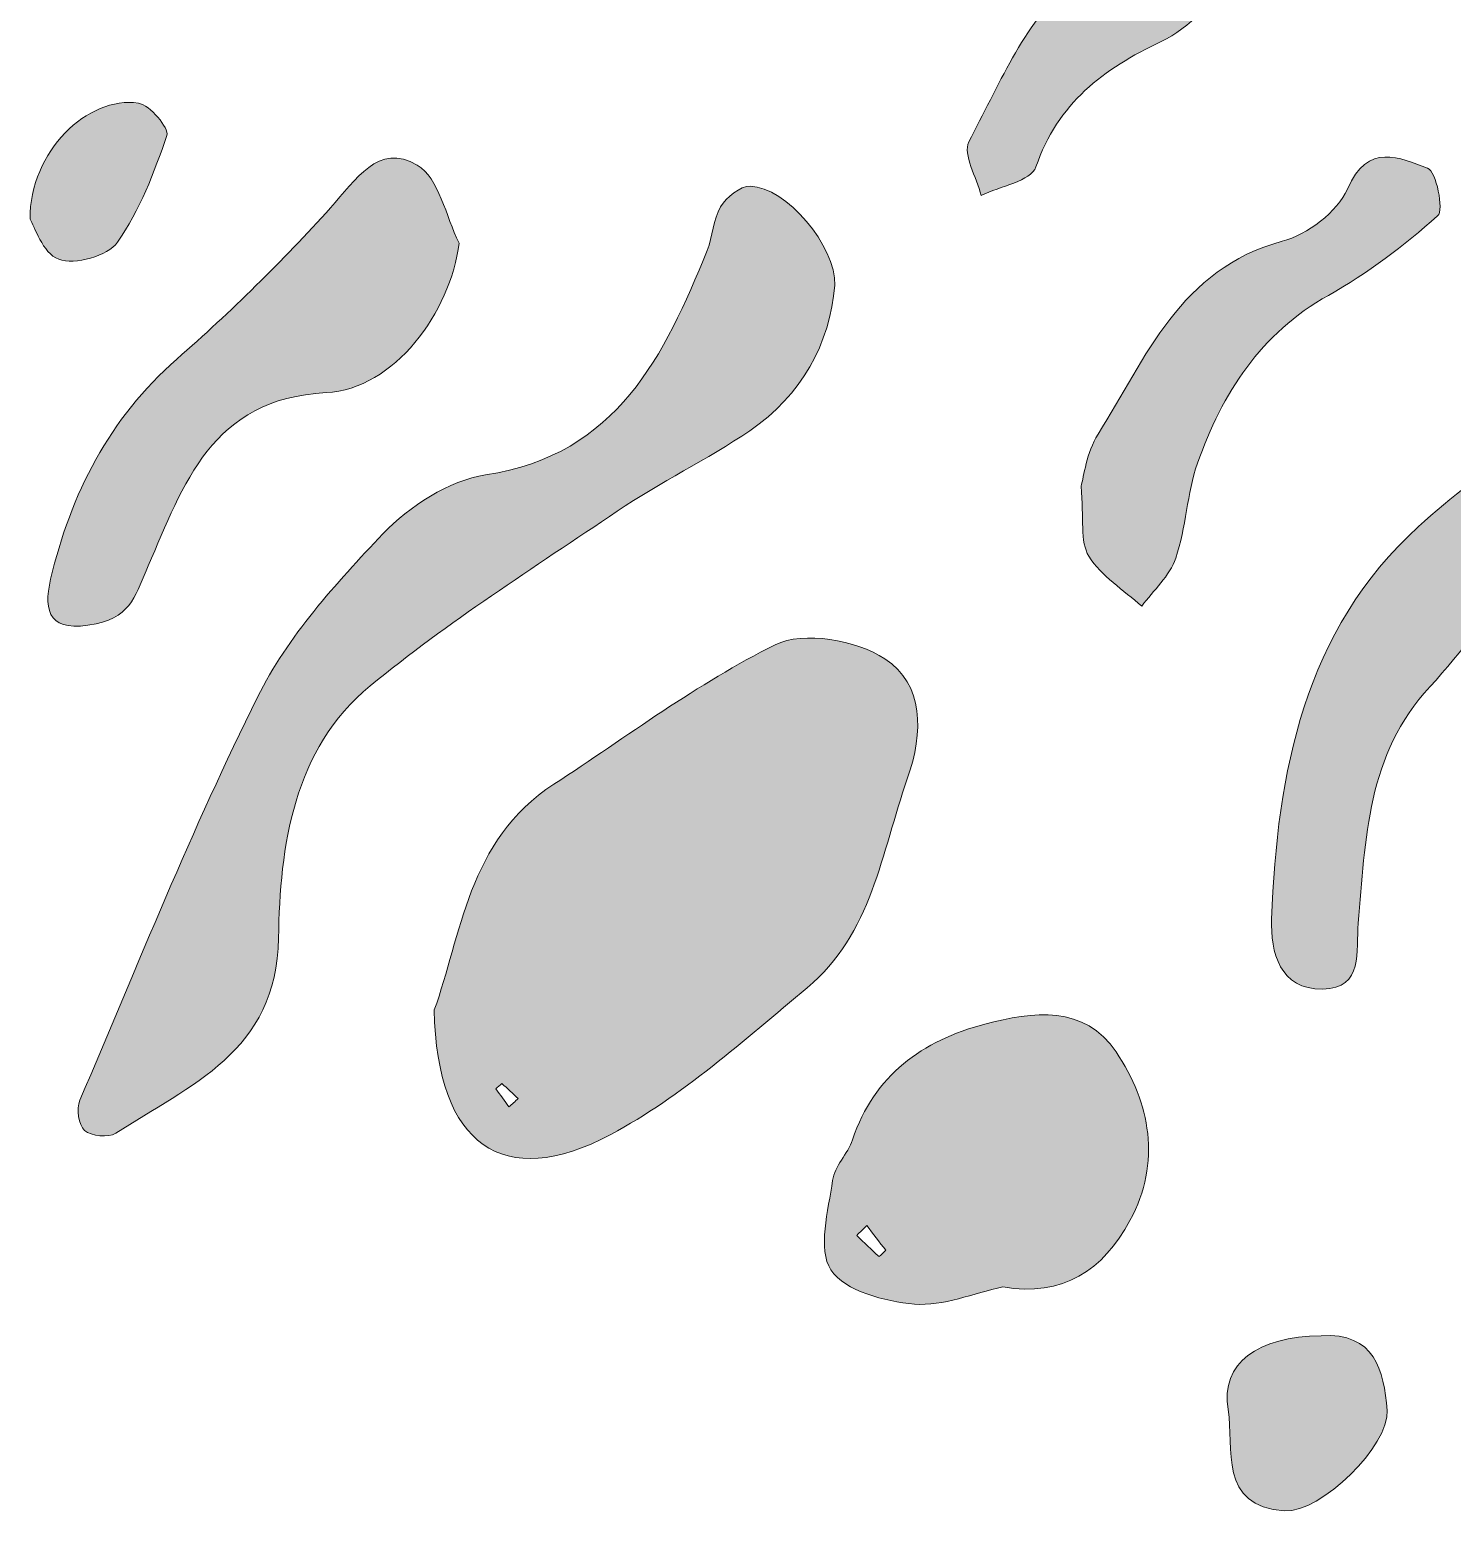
# Model space of a CAD drawing. Header units: centimetres. Extents: x -3.2 to 24.3, y 7.3 to 22.4.
# Drawn here: x 18.045 to 20.422, y 7.676 to 10.155 of the extents above; entities that cross this region are included whole.
import ezdxf

# ---------------------------------------------------------------- set-up
doc = ezdxf.new("R2010")
doc.units = ezdxf.units.CM
doc.header["$MEASUREMENT"] = 0
doc.layers.add('Layer 1', color=7, linetype='Continuous', lineweight=0)

msp = doc.modelspace()

# ---------------------------------------------------------------- hatches: boundary and pattern name
at = {"layer": 'Layer 1', "true_color": 0x000000, "transparency": 33554687}
h = msp.add_hatch(color=18, dxfattribs=at)
h.dxf.hatch_style = 2
edge = h.paths.add_edge_path()
edge.add_spline(control_points=[(20.064, 10.2402), (20.0217, 10.2044), (19.9844, 10.1577), (19.936, 10.1349), (19.8388, 10.0893), (19.7632, 10.0321), (19.7265, 9.9254), (19.7184, 9.9018), (19.6668, 9.8932), (19.6352, 9.8778), (19.6274, 9.9081), (19.6039, 9.9465), (19.6147, 9.9672), (19.6626, 10.0598), (19.7067, 10.1611), (19.7791, 10.2319), (19.8322, 10.2839), (19.9257, 10.298), (20.0039, 10.3192), (20.0284, 10.3258), (20.0615, 10.3005), (20.0907, 10.2898), (20.0818, 10.2732), (20.0729, 10.2567), (20.064, 10.2402)], knot_values=[0, 0, 0, 0, 1, 1, 1, 2, 2, 2, 3, 3, 3, 4, 4, 4, 5, 5, 5, 6, 6, 6, 7, 7, 7, 8, 8, 8, 8], degree=3, periodic=0)
h = msp.add_hatch(color=18, dxfattribs=at)
h.dxf.hatch_style = 2
edge = h.paths.add_edge_path()
edge.add_spline(control_points=[(18.046, 9.8382), (18.0454, 9.9515), (18.1426, 10.0446), (18.2271, 10.032), (18.2463, 10.0291), (18.2787, 9.9901), (18.2746, 9.978), (18.2536, 9.9161), (18.2292, 9.8528), (18.1921, 9.7998), (18.176, 9.7768), (18.1206, 9.7612), (18.0939, 9.7712), (18.0669, 9.7813), (18.0532, 9.8271), (18.046, 9.8382)], knot_values=[0, 0, 0, 0, 1, 1, 1, 2, 2, 2, 3, 3, 3, 4, 4, 4, 5, 5, 5, 5], degree=3, periodic=0)
h = msp.add_hatch(color=18, dxfattribs=at)
h.dxf.hatch_style = 2
edge = h.paths.add_edge_path()
edge.add_spline(control_points=[(18.7628, 9.7983), (18.7485, 9.6827), (18.6546, 9.5543), (18.5409, 9.5484), (18.3486, 9.5384), (18.3025, 9.3944), (18.2433, 9.2589), (18.2241, 9.2151), (18.2175, 9.1756), (18.1564, 9.1624), (18.0789, 9.1457), (18.0674, 9.181), (18.0805, 9.2367), (18.1142, 9.3794), (18.1779, 9.505), (18.2914, 9.6045), (18.3816, 9.6836), (18.4679, 9.7681), (18.5482, 9.8573), (18.5904, 9.9042), (18.6275, 9.9666), (18.6931, 9.9283), (18.7293, 9.9072), (18.7404, 9.8431), (18.7628, 9.7983)], knot_values=[0, 0, 0, 0, 1, 1, 1, 2, 2, 2, 3, 3, 3, 4, 4, 4, 5, 5, 5, 6, 6, 6, 7, 7, 7, 8, 8, 8, 8], degree=3, periodic=0)
h = msp.add_hatch(color=18, dxfattribs=at)
h.dxf.hatch_style = 2
edge = h.paths.add_edge_path()
edge.add_spline(control_points=[(19.802, 9.3924), (19.8068, 9.4078), (19.8109, 9.4482), (19.8303, 9.479), (19.9107, 9.6064), (19.9674, 9.7556), (20.138, 9.8012), (20.1802, 9.8125), (20.2303, 9.8501), (20.2469, 9.8885), (20.2811, 9.9675), (20.3343, 9.9405), (20.3809, 9.9236), (20.3954, 9.9183), (20.4086, 9.8533), (20.3977, 9.8436), (20.3416, 9.7939), (20.2807, 9.7474), (20.2152, 9.7109), (20.1013, 9.6473), (20.038, 9.5472), (19.9966, 9.4305), (19.9786, 9.3797), (19.9776, 9.323), (19.9603, 9.272), (19.9501, 9.2421), (19.9229, 9.2181), (19.9033, 9.1915), (19.8731, 9.2189), (19.8357, 9.2419), (19.815, 9.2752), (19.7999, 9.2995), (19.8069, 9.3375), (19.802, 9.3924)], knot_values=[0, 0, 0, 0, 1, 1, 1, 2, 2, 2, 3, 3, 3, 4, 4, 4, 5, 5, 5, 6, 6, 6, 7, 7, 7, 8, 8, 8, 9, 9, 9, 10, 10, 10, 11, 11, 11, 11], degree=3, periodic=0)
h = msp.add_hatch(color=18, dxfattribs=at)
h.dxf.hatch_style = 2
edge = h.paths.add_edge_path()
edge.add_spline(control_points=[(19.3906, 9.7277), (19.382, 9.6297), (19.3354, 9.5439), (19.2485, 9.4848), (19.1772, 9.4364), (19.0986, 9.3986), (19.0271, 9.3504), (18.8875, 9.256), (18.7442, 9.1653), (18.6144, 9.0585), (18.4857, 8.9526), (18.4636, 8.7908), (18.4613, 8.6372), (18.4584, 8.4467), (18.3124, 8.3916), (18.1893, 8.3111), (18.1772, 8.3032), (18.1482, 8.3062), (18.1373, 8.3158), (18.1272, 8.3248), (18.1233, 8.3524), (18.1293, 8.3664), (18.2259, 8.5919), (18.3169, 8.8203), (18.4261, 9.0397), (18.4764, 9.1408), (18.5568, 9.2297), (18.6357, 9.3126), (18.6798, 9.3588), (18.7458, 9.4016), (18.8072, 9.411), (19.0285, 9.4449), (19.1055, 9.6107), (19.1774, 9.7857), (19.187, 9.8092), (19.187, 9.8375), (19.1998, 9.8586), (19.2096, 9.8749), (19.2327, 9.8938), (19.2495, 9.8933), (19.3088, 9.8917), (19.3928, 9.7935), (19.3906, 9.7277)], knot_values=[0, 0, 0, 0, 1, 1, 1, 2, 2, 2, 3, 3, 3, 4, 4, 4, 5, 5, 5, 6, 6, 6, 7, 7, 7, 8, 8, 8, 9, 9, 9, 10, 10, 10, 11, 11, 11, 12, 12, 12, 13, 13, 13, 14, 14, 14, 14], degree=3, periodic=0)
h = msp.add_hatch(color=18, dxfattribs=at)
h.dxf.hatch_style = 2
edge = h.paths.add_edge_path()
edge.add_spline(control_points=[(20.8021, 9.608), (20.8433, 9.4407), (20.8049, 9.3783), (20.6572, 9.3267), (20.6129, 9.3112), (20.5725, 9.2752), (20.5391, 9.2403), (20.4842, 9.1827), (20.4393, 9.1156), (20.385, 9.0573), (20.2797, 8.9443), (20.277, 8.8021), (20.2651, 8.662), (20.2612, 8.6157), (20.2748, 8.5531), (20.2054, 8.552), (20.1339, 8.5508), (20.1184, 8.6136), (20.1204, 8.669), (20.1294, 8.9141), (20.1748, 9.1511), (20.3657, 9.3246), (20.4752, 9.4241), (20.6039, 9.503), (20.7257, 9.5886), (20.7443, 9.6017), (20.7727, 9.601), (20.8021, 9.608)], knot_values=[0, 0, 0, 0, 1, 1, 1, 2, 2, 2, 3, 3, 3, 4, 4, 4, 5, 5, 5, 6, 6, 6, 7, 7, 7, 8, 8, 8, 9, 9, 9, 9], degree=3, periodic=0)
h = msp.add_hatch(color=18, dxfattribs=at)
h.dxf.hatch_style = 2
edge = h.paths.add_edge_path()
edge.add_spline(control_points=[(18.8462, 8.3552), (18.8514, 8.3598), (18.8565, 8.3645), (18.8616, 8.3691), (18.8525, 8.3774), (18.8435, 8.3858), (18.8345, 8.3942), (18.831, 8.3912), (18.8275, 8.3882), (18.8241, 8.3852), (18.8315, 8.3752), (18.8389, 8.3652), (18.8462, 8.3552), (18.8462, 8.3552), (18.8462, 8.3552), (18.8462, 8.3552)], knot_values=[0, 0, 0, 0, 1, 1, 1, 2, 2, 2, 3, 3, 3, 4, 4, 4, 5, 5, 5, 5], degree=3, periodic=0)
edge = h.paths.add_edge_path()
edge.add_spline(control_points=[(18.7213, 8.5171), (18.7663, 8.6389), (18.7765, 8.8002), (18.9212, 8.8943), (19.0435, 8.9738), (19.1611, 9.0626), (19.2908, 9.1271), (19.3381, 9.1507), (19.4268, 9.1352), (19.4743, 9.1037), (19.5393, 9.0606), (19.5392, 8.982), (19.5117, 8.9033), (19.4687, 8.78), (19.452, 8.6436), (19.3444, 8.5542), (19.2393, 8.467), (19.1354, 8.3726), (19.0162, 8.3091), (18.8366, 8.2134), (18.7257, 8.291), (18.7213, 8.5171)], knot_values=[0, 0, 0, 0, 1, 1, 1, 2, 2, 2, 3, 3, 3, 4, 4, 4, 5, 5, 5, 6, 6, 6, 7, 7, 7, 7], degree=3, periodic=0)
edge.add_line((18.7213, 8.5171), (18.7213, 8.5171))
h = msp.add_hatch(color=18, dxfattribs=at)
h.dxf.hatch_style = 2
edge = h.paths.add_edge_path()
edge.add_spline(control_points=[(19.4441, 8.157), (19.4384, 8.1515), (19.4328, 8.1459), (19.4271, 8.1404), (19.4396, 8.1286), (19.4521, 8.1168), (19.4645, 8.105), (19.4682, 8.1085), (19.4719, 8.1121), (19.4756, 8.1157), (19.4651, 8.1295), (19.4546, 8.1433), (19.4441, 8.157), (19.4441, 8.157), (19.4441, 8.157), (19.4441, 8.157)], knot_values=[0, 0, 0, 0, 1, 1, 1, 2, 2, 2, 3, 3, 3, 4, 4, 4, 5, 5, 5, 5], degree=3, periodic=0)
edge = h.paths.add_edge_path()
edge.add_spline(control_points=[(19.6715, 8.0545), (19.6221, 8.0439), (19.5716, 8.0216), (19.5235, 8.0258), (19.4741, 8.0301), (19.4076, 8.0475), (19.3842, 8.0828), (19.3613, 8.1172), (19.3799, 8.182), (19.3869, 8.2325), (19.3902, 8.2562), (19.4122, 8.2766), (19.4202, 8.3004), (19.4565, 8.4083), (19.5366, 8.4656), (19.6413, 8.4935), (19.7217, 8.5149), (19.8082, 8.5257), (19.8606, 8.447), (19.9174, 8.3617), (19.9366, 8.2631), (19.8837, 8.1653), (19.8391, 8.0827), (19.7713, 8.0366), (19.6715, 8.0545)], knot_values=[0, 0, 0, 0, 1, 1, 1, 2, 2, 2, 3, 3, 3, 4, 4, 4, 5, 5, 5, 6, 6, 6, 7, 7, 7, 8, 8, 8, 8], degree=3, periodic=0)
edge.add_line((19.6715, 8.0545), (19.6715, 8.0545))
h = msp.add_hatch(color=18, dxfattribs=at)
h.dxf.hatch_style = 2
edge = h.paths.add_edge_path()
edge.add_spline(control_points=[(20.203, 7.973), (20.2927, 7.9783), (20.3079, 7.9155), (20.3132, 7.8482), (20.3178, 7.7904), (20.2024, 7.6762), (20.1424, 7.6804), (20.0294, 7.6882), (20.0585, 7.7853), (20.0477, 7.8494), (20.0347, 7.9274), (20.0969, 7.9716), (20.203, 7.973)], knot_values=[0, 0, 0, 0, 1, 1, 1, 2, 2, 2, 3, 3, 3, 4, 4, 4, 4], degree=3, periodic=0)

# ---------------------------------------------------------------- linework, layer by layer
at = {"layer": 'Layer 1', "color": 18, "lineweight": 0, "true_color": 0x000000}
for points, knots in [([(20.064, 10.2402), (20.0217, 10.2044), (19.9844, 10.1577), (19.936, 10.1349), (19.8388, 10.0893), (19.7632, 10.0321), (19.7265, 9.9254), (19.7184, 9.9018), (19.6668, 9.8932), (19.6352, 9.8778), (19.6274, 9.9081), (19.6039, 9.9465), (19.6147, 9.9672), (19.6626, 10.0598), (19.7067, 10.1611), (19.7791, 10.2319), (19.8322, 10.2839), (19.9257, 10.298), (20.0039, 10.3192), (20.0284, 10.3258), (20.0615, 10.3005), (20.0907, 10.2898), (20.0818, 10.2732), (20.0729, 10.2567), (20.064, 10.2402)], [0, 0, 0, 0, 1, 1, 1, 2, 2, 2, 3, 3, 3, 4, 4, 4, 5, 5, 5, 6, 6, 6, 7, 7, 7, 8, 8, 8, 8]), ([(20.064, 10.2402), (20.0217, 10.2044), (19.9844, 10.1577), (19.936, 10.1349), (19.8388, 10.0893), (19.7632, 10.0321), (19.7265, 9.9254), (19.7184, 9.9018), (19.6668, 9.8932), (19.6352, 9.8778), (19.6274, 9.9081), (19.6039, 9.9465), (19.6147, 9.9672), (19.6626, 10.0598), (19.7067, 10.1611), (19.7791, 10.2319), (19.8322, 10.2839), (19.9257, 10.298), (20.0039, 10.3192), (20.0284, 10.3258), (20.0615, 10.3005), (20.0907, 10.2898), (20.0818, 10.2732), (20.0729, 10.2567), (20.064, 10.2402)], [0, 0, 0, 0, 1, 1, 1, 2, 2, 2, 3, 3, 3, 4, 4, 4, 5, 5, 5, 6, 6, 6, 7, 7, 7, 8, 8, 8, 8]), ([(18.046, 9.8382), (18.0454, 9.9515), (18.1426, 10.0446), (18.2271, 10.032), (18.2463, 10.0291), (18.2787, 9.9901), (18.2746, 9.978), (18.2536, 9.9161), (18.2292, 9.8528), (18.1921, 9.7998), (18.176, 9.7768), (18.1206, 9.7612), (18.0939, 9.7712), (18.0669, 9.7813), (18.0532, 9.8271), (18.046, 9.8382)], [0, 0, 0, 0, 1, 1, 1, 2, 2, 2, 3, 3, 3, 4, 4, 4, 5, 5, 5, 5]), ([(18.046, 9.8382), (18.0454, 9.9515), (18.1426, 10.0446), (18.2271, 10.032), (18.2463, 10.0291), (18.2787, 9.9901), (18.2746, 9.978), (18.2536, 9.9161), (18.2292, 9.8528), (18.1921, 9.7998), (18.176, 9.7768), (18.1206, 9.7612), (18.0939, 9.7712), (18.0669, 9.7813), (18.0532, 9.8271), (18.046, 9.8382)], [0, 0, 0, 0, 1, 1, 1, 2, 2, 2, 3, 3, 3, 4, 4, 4, 5, 5, 5, 5]), ([(18.7628, 9.7983), (18.7485, 9.6827), (18.6546, 9.5543), (18.5409, 9.5484), (18.3486, 9.5384), (18.3025, 9.3944), (18.2433, 9.2589), (18.2241, 9.2151), (18.2175, 9.1756), (18.1564, 9.1624), (18.0789, 9.1457), (18.0674, 9.181), (18.0805, 9.2367), (18.1142, 9.3794), (18.1779, 9.505), (18.2914, 9.6045), (18.3816, 9.6836), (18.4679, 9.7681), (18.5482, 9.8573), (18.5904, 9.9042), (18.6275, 9.9666), (18.6931, 9.9283), (18.7293, 9.9072), (18.7404, 9.8431), (18.7628, 9.7983)], [0, 0, 0, 0, 1, 1, 1, 2, 2, 2, 3, 3, 3, 4, 4, 4, 5, 5, 5, 6, 6, 6, 7, 7, 7, 8, 8, 8, 8]), ([(18.7628, 9.7983), (18.7485, 9.6827), (18.6546, 9.5543), (18.5409, 9.5484), (18.3486, 9.5384), (18.3025, 9.3944), (18.2433, 9.2589), (18.2241, 9.2151), (18.2175, 9.1756), (18.1564, 9.1624), (18.0789, 9.1457), (18.0674, 9.181), (18.0805, 9.2367), (18.1142, 9.3794), (18.1779, 9.505), (18.2914, 9.6045), (18.3816, 9.6836), (18.4679, 9.7681), (18.5482, 9.8573), (18.5904, 9.9042), (18.6275, 9.9666), (18.6931, 9.9283), (18.7293, 9.9072), (18.7404, 9.8431), (18.7628, 9.7983)], [0, 0, 0, 0, 1, 1, 1, 2, 2, 2, 3, 3, 3, 4, 4, 4, 5, 5, 5, 6, 6, 6, 7, 7, 7, 8, 8, 8, 8]), ([(19.802, 9.3924), (19.8068, 9.4078), (19.8109, 9.4482), (19.8303, 9.479), (19.9107, 9.6064), (19.9674, 9.7556), (20.138, 9.8012), (20.1802, 9.8125), (20.2303, 9.8501), (20.2469, 9.8885), (20.2811, 9.9675), (20.3343, 9.9405), (20.3809, 9.9236), (20.3954, 9.9183), (20.4086, 9.8533), (20.3977, 9.8436), (20.3416, 9.7939), (20.2807, 9.7474), (20.2152, 9.7109), (20.1013, 9.6473), (20.038, 9.5472), (19.9966, 9.4305), (19.9786, 9.3797), (19.9776, 9.323), (19.9603, 9.272), (19.9501, 9.2421), (19.9229, 9.2181), (19.9033, 9.1915), (19.8731, 9.2189), (19.8357, 9.2419), (19.815, 9.2752), (19.7999, 9.2995), (19.8069, 9.3375), (19.802, 9.3924)], [0, 0, 0, 0, 1, 1, 1, 2, 2, 2, 3, 3, 3, 4, 4, 4, 5, 5, 5, 6, 6, 6, 7, 7, 7, 8, 8, 8, 9, 9, 9, 10, 10, 10, 11, 11, 11, 11]), ([(19.802, 9.3924), (19.8068, 9.4078), (19.8109, 9.4482), (19.8303, 9.479), (19.9107, 9.6064), (19.9674, 9.7556), (20.138, 9.8012), (20.1802, 9.8125), (20.2303, 9.8501), (20.2469, 9.8885), (20.2811, 9.9675), (20.3343, 9.9405), (20.3809, 9.9236), (20.3954, 9.9183), (20.4086, 9.8533), (20.3977, 9.8436), (20.3416, 9.7939), (20.2807, 9.7474), (20.2152, 9.7109), (20.1013, 9.6473), (20.038, 9.5472), (19.9966, 9.4305), (19.9786, 9.3797), (19.9776, 9.323), (19.9603, 9.272), (19.9501, 9.2421), (19.9229, 9.2181), (19.9033, 9.1915), (19.8731, 9.2189), (19.8357, 9.2419), (19.815, 9.2752), (19.7999, 9.2995), (19.8069, 9.3375), (19.802, 9.3924)], [0, 0, 0, 0, 1, 1, 1, 2, 2, 2, 3, 3, 3, 4, 4, 4, 5, 5, 5, 6, 6, 6, 7, 7, 7, 8, 8, 8, 9, 9, 9, 10, 10, 10, 11, 11, 11, 11]), ([(19.3906, 9.7277), (19.382, 9.6297), (19.3354, 9.5439), (19.2485, 9.4848), (19.1772, 9.4364), (19.0986, 9.3986), (19.0271, 9.3504), (18.8875, 9.256), (18.7442, 9.1653), (18.6144, 9.0585), (18.4857, 8.9526), (18.4636, 8.7908), (18.4613, 8.6372), (18.4584, 8.4467), (18.3124, 8.3916), (18.1893, 8.3111), (18.1772, 8.3032), (18.1482, 8.3062), (18.1373, 8.3158), (18.1272, 8.3248), (18.1233, 8.3524), (18.1293, 8.3664), (18.2259, 8.5919), (18.3169, 8.8203), (18.4261, 9.0397), (18.4764, 9.1408), (18.5568, 9.2297), (18.6357, 9.3126), (18.6798, 9.3588), (18.7458, 9.4016), (18.8072, 9.411), (19.0285, 9.4449), (19.1055, 9.6107), (19.1774, 9.7857), (19.187, 9.8092), (19.187, 9.8375), (19.1998, 9.8586), (19.2096, 9.8749), (19.2327, 9.8938), (19.2495, 9.8933), (19.3088, 9.8917), (19.3928, 9.7935), (19.3906, 9.7277)], [0, 0, 0, 0, 1, 1, 1, 2, 2, 2, 3, 3, 3, 4, 4, 4, 5, 5, 5, 6, 6, 6, 7, 7, 7, 8, 8, 8, 9, 9, 9, 10, 10, 10, 11, 11, 11, 12, 12, 12, 13, 13, 13, 14, 14, 14, 14]), ([(19.3906, 9.7277), (19.382, 9.6297), (19.3354, 9.5439), (19.2485, 9.4848), (19.1772, 9.4364), (19.0986, 9.3986), (19.0271, 9.3504), (18.8875, 9.256), (18.7442, 9.1653), (18.6144, 9.0585), (18.4857, 8.9526), (18.4636, 8.7908), (18.4613, 8.6372), (18.4584, 8.4467), (18.3124, 8.3916), (18.1893, 8.3111), (18.1772, 8.3032), (18.1482, 8.3062), (18.1373, 8.3158), (18.1272, 8.3248), (18.1233, 8.3524), (18.1293, 8.3664), (18.2259, 8.5919), (18.3169, 8.8203), (18.4261, 9.0397), (18.4764, 9.1408), (18.5568, 9.2297), (18.6357, 9.3126), (18.6798, 9.3588), (18.7458, 9.4016), (18.8072, 9.411), (19.0285, 9.4449), (19.1055, 9.6107), (19.1774, 9.7857), (19.187, 9.8092), (19.187, 9.8375), (19.1998, 9.8586), (19.2096, 9.8749), (19.2327, 9.8938), (19.2495, 9.8933), (19.3088, 9.8917), (19.3928, 9.7935), (19.3906, 9.7277)], [0, 0, 0, 0, 1, 1, 1, 2, 2, 2, 3, 3, 3, 4, 4, 4, 5, 5, 5, 6, 6, 6, 7, 7, 7, 8, 8, 8, 9, 9, 9, 10, 10, 10, 11, 11, 11, 12, 12, 12, 13, 13, 13, 14, 14, 14, 14]), ([(20.8021, 9.608), (20.8433, 9.4407), (20.8049, 9.3783), (20.6572, 9.3267), (20.6129, 9.3112), (20.5725, 9.2752), (20.5391, 9.2403), (20.4842, 9.1827), (20.4393, 9.1156), (20.385, 9.0573), (20.2797, 8.9443), (20.277, 8.8021), (20.2651, 8.662), (20.2612, 8.6157), (20.2748, 8.5531), (20.2054, 8.552), (20.1339, 8.5508), (20.1184, 8.6136), (20.1204, 8.669), (20.1294, 8.9141), (20.1748, 9.1511), (20.3657, 9.3246), (20.4752, 9.4241), (20.6039, 9.503), (20.7257, 9.5886), (20.7443, 9.6017), (20.7727, 9.601), (20.8021, 9.608)], [0, 0, 0, 0, 1, 1, 1, 2, 2, 2, 3, 3, 3, 4, 4, 4, 5, 5, 5, 6, 6, 6, 7, 7, 7, 8, 8, 8, 9, 9, 9, 9]), ([(20.8021, 9.608), (20.8433, 9.4407), (20.8049, 9.3783), (20.6572, 9.3267), (20.6129, 9.3112), (20.5725, 9.2752), (20.5391, 9.2403), (20.4842, 9.1827), (20.4393, 9.1156), (20.385, 9.0573), (20.2797, 8.9443), (20.277, 8.8021), (20.2651, 8.662), (20.2612, 8.6157), (20.2748, 8.5531), (20.2054, 8.552), (20.1339, 8.5508), (20.1184, 8.6136), (20.1204, 8.669), (20.1294, 8.9141), (20.1748, 9.1511), (20.3657, 9.3246), (20.4752, 9.4241), (20.6039, 9.503), (20.7257, 9.5886), (20.7443, 9.6017), (20.7727, 9.601), (20.8021, 9.608)], [0, 0, 0, 0, 1, 1, 1, 2, 2, 2, 3, 3, 3, 4, 4, 4, 5, 5, 5, 6, 6, 6, 7, 7, 7, 8, 8, 8, 9, 9, 9, 9]), ([(18.7213, 8.5171), (18.7663, 8.6389), (18.7765, 8.8002), (18.9212, 8.8943), (19.0435, 8.9738), (19.1611, 9.0626), (19.2908, 9.1271), (19.3381, 9.1507), (19.4268, 9.1352), (19.4743, 9.1037), (19.5393, 9.0606), (19.5392, 8.982), (19.5117, 8.9033), (19.4687, 8.78), (19.452, 8.6436), (19.3444, 8.5542), (19.2393, 8.467), (19.1354, 8.3726), (19.0162, 8.3091), (18.8366, 8.2134), (18.7257, 8.291), (18.7213, 8.5171)], [0, 0, 0, 0, 1, 1, 1, 2, 2, 2, 3, 3, 3, 4, 4, 4, 5, 5, 5, 6, 6, 6, 7, 7, 7, 7]), ([(18.7213, 8.5171), (18.7663, 8.6389), (18.7765, 8.8002), (18.9212, 8.8943), (19.0435, 8.9738), (19.1611, 9.0626), (19.2908, 9.1271), (19.3381, 9.1507), (19.4268, 9.1352), (19.4743, 9.1037), (19.5393, 9.0606), (19.5392, 8.982), (19.5117, 8.9033), (19.4687, 8.78), (19.452, 8.6436), (19.3444, 8.5542), (19.2393, 8.467), (19.1354, 8.3726), (19.0162, 8.3091), (18.8366, 8.2134), (18.7257, 8.291), (18.7213, 8.5171)], [0, 0, 0, 0, 1, 1, 1, 2, 2, 2, 3, 3, 3, 4, 4, 4, 5, 5, 5, 6, 6, 6, 7, 7, 7, 7]), ([(19.6715, 8.0545), (19.6221, 8.0439), (19.5716, 8.0216), (19.5235, 8.0258), (19.4741, 8.0301), (19.4076, 8.0475), (19.3842, 8.0828), (19.3613, 8.1172), (19.3799, 8.182), (19.3869, 8.2325), (19.3902, 8.2562), (19.4122, 8.2766), (19.4202, 8.3004), (19.4565, 8.4083), (19.5366, 8.4656), (19.6413, 8.4935), (19.7217, 8.5149), (19.8082, 8.5257), (19.8606, 8.447), (19.9174, 8.3617), (19.9366, 8.2631), (19.8837, 8.1653), (19.8391, 8.0827), (19.7713, 8.0366), (19.6715, 8.0545)], [0, 0, 0, 0, 1, 1, 1, 2, 2, 2, 3, 3, 3, 4, 4, 4, 5, 5, 5, 6, 6, 6, 7, 7, 7, 8, 8, 8, 8]), ([(19.6715, 8.0545), (19.6221, 8.0439), (19.5716, 8.0216), (19.5235, 8.0258), (19.4741, 8.0301), (19.4076, 8.0475), (19.3842, 8.0828), (19.3613, 8.1172), (19.3799, 8.182), (19.3869, 8.2325), (19.3902, 8.2562), (19.4122, 8.2766), (19.4202, 8.3004), (19.4565, 8.4083), (19.5366, 8.4656), (19.6413, 8.4935), (19.7217, 8.5149), (19.8082, 8.5257), (19.8606, 8.447), (19.9174, 8.3617), (19.9366, 8.2631), (19.8837, 8.1653), (19.8391, 8.0827), (19.7713, 8.0366), (19.6715, 8.0545)], [0, 0, 0, 0, 1, 1, 1, 2, 2, 2, 3, 3, 3, 4, 4, 4, 5, 5, 5, 6, 6, 6, 7, 7, 7, 8, 8, 8, 8]), ([(18.8462, 8.3552), (18.8514, 8.3598), (18.8565, 8.3645), (18.8616, 8.3691), (18.8525, 8.3774), (18.8435, 8.3858), (18.8345, 8.3942), (18.831, 8.3912), (18.8275, 8.3882), (18.8241, 8.3852), (18.8315, 8.3752), (18.8389, 8.3652), (18.8462, 8.3552)], [0, 0, 0, 0, 1, 1, 1, 2, 2, 2, 3, 3, 3, 4, 4, 4, 4]), ([(18.8462, 8.3552), (18.8514, 8.3598), (18.8565, 8.3645), (18.8616, 8.3691), (18.8525, 8.3774), (18.8435, 8.3858), (18.8345, 8.3942), (18.831, 8.3912), (18.8275, 8.3882), (18.8241, 8.3852), (18.8315, 8.3752), (18.8389, 8.3652), (18.8462, 8.3552)], [0, 0, 0, 0, 1, 1, 1, 2, 2, 2, 3, 3, 3, 4, 4, 4, 4]), ([(19.4441, 8.157), (19.4384, 8.1515), (19.4328, 8.1459), (19.4271, 8.1404), (19.4396, 8.1286), (19.4521, 8.1168), (19.4645, 8.105), (19.4682, 8.1085), (19.4719, 8.1121), (19.4756, 8.1157), (19.4651, 8.1295), (19.4546, 8.1433), (19.4441, 8.157)], [0, 0, 0, 0, 1, 1, 1, 2, 2, 2, 3, 3, 3, 4, 4, 4, 4]), ([(19.4441, 8.157), (19.4384, 8.1515), (19.4328, 8.1459), (19.4271, 8.1404), (19.4396, 8.1286), (19.4521, 8.1168), (19.4645, 8.105), (19.4682, 8.1085), (19.4719, 8.1121), (19.4756, 8.1157), (19.4651, 8.1295), (19.4546, 8.1433), (19.4441, 8.157)], [0, 0, 0, 0, 1, 1, 1, 2, 2, 2, 3, 3, 3, 4, 4, 4, 4]), ([(20.203, 7.973), (20.2927, 7.9783), (20.3079, 7.9155), (20.3132, 7.8482), (20.3178, 7.7904), (20.2024, 7.6762), (20.1424, 7.6804), (20.0294, 7.6882), (20.0585, 7.7853), (20.0477, 7.8494), (20.0347, 7.9274), (20.0969, 7.9716), (20.203, 7.973)], [0, 0, 0, 0, 1, 1, 1, 2, 2, 2, 3, 3, 3, 4, 4, 4, 4]), ([(20.203, 7.973), (20.2927, 7.9783), (20.3079, 7.9155), (20.3132, 7.8482), (20.3178, 7.7904), (20.2024, 7.6762), (20.1424, 7.6804), (20.0294, 7.6882), (20.0585, 7.7853), (20.0477, 7.8494), (20.0347, 7.9274), (20.0969, 7.9716), (20.203, 7.973)], [0, 0, 0, 0, 1, 1, 1, 2, 2, 2, 3, 3, 3, 4, 4, 4, 4])]:
    msp.add_open_spline(points, degree=3, knots=knots, dxfattribs=at)
at = {"layer": 'Layer 1'}
for points, knots in [([(20.064, 10.2402), (20.0217, 10.2044), (19.9844, 10.1577), (19.936, 10.1349), (19.8388, 10.0893), (19.7632, 10.0321), (19.7265, 9.9254), (19.7184, 9.9018), (19.6668, 9.8932), (19.6352, 9.8778), (19.6274, 9.9081), (19.6039, 9.9465), (19.6147, 9.9672), (19.6626, 10.0598), (19.7067, 10.1611), (19.7791, 10.2319), (19.8322, 10.2839), (19.9257, 10.298), (20.0039, 10.3192), (20.0284, 10.3258), (20.0615, 10.3005), (20.0907, 10.2898), (20.0818, 10.2732), (20.0729, 10.2567), (20.064, 10.2402)], [0, 0, 0, 0, 1, 1, 1, 2, 2, 2, 3, 3, 3, 4, 4, 4, 5, 5, 5, 6, 6, 6, 7, 7, 7, 8, 8, 8, 8]), ([(18.046, 9.8382), (18.0454, 9.9515), (18.1426, 10.0446), (18.2271, 10.032), (18.2463, 10.0291), (18.2787, 9.9901), (18.2746, 9.978), (18.2536, 9.9161), (18.2292, 9.8528), (18.1921, 9.7998), (18.176, 9.7768), (18.1206, 9.7612), (18.0939, 9.7712), (18.0669, 9.7813), (18.0532, 9.8271), (18.046, 9.8382)], [0, 0, 0, 0, 1, 1, 1, 2, 2, 2, 3, 3, 3, 4, 4, 4, 5, 5, 5, 5]), ([(18.7628, 9.7983), (18.7485, 9.6827), (18.6546, 9.5543), (18.5409, 9.5484), (18.3486, 9.5384), (18.3025, 9.3944), (18.2433, 9.2589), (18.2241, 9.2151), (18.2175, 9.1756), (18.1564, 9.1624), (18.0789, 9.1457), (18.0674, 9.181), (18.0805, 9.2367), (18.1142, 9.3794), (18.1779, 9.505), (18.2914, 9.6045), (18.3816, 9.6836), (18.4679, 9.7681), (18.5482, 9.8573), (18.5904, 9.9042), (18.6275, 9.9666), (18.6931, 9.9283), (18.7293, 9.9072), (18.7404, 9.8431), (18.7628, 9.7983)], [0, 0, 0, 0, 1, 1, 1, 2, 2, 2, 3, 3, 3, 4, 4, 4, 5, 5, 5, 6, 6, 6, 7, 7, 7, 8, 8, 8, 8]), ([(19.802, 9.3924), (19.8068, 9.4078), (19.8109, 9.4482), (19.8303, 9.479), (19.9107, 9.6064), (19.9674, 9.7556), (20.138, 9.8012), (20.1802, 9.8125), (20.2303, 9.8501), (20.2469, 9.8885), (20.2811, 9.9675), (20.3343, 9.9405), (20.3809, 9.9236), (20.3954, 9.9183), (20.4086, 9.8533), (20.3977, 9.8436), (20.3416, 9.7939), (20.2807, 9.7474), (20.2152, 9.7109), (20.1013, 9.6473), (20.038, 9.5472), (19.9966, 9.4305), (19.9786, 9.3797), (19.9776, 9.323), (19.9603, 9.272), (19.9501, 9.2421), (19.9229, 9.2181), (19.9033, 9.1915), (19.8731, 9.2189), (19.8357, 9.2419), (19.815, 9.2752), (19.7999, 9.2995), (19.8069, 9.3375), (19.802, 9.3924)], [0, 0, 0, 0, 1, 1, 1, 2, 2, 2, 3, 3, 3, 4, 4, 4, 5, 5, 5, 6, 6, 6, 7, 7, 7, 8, 8, 8, 9, 9, 9, 10, 10, 10, 11, 11, 11, 11]), ([(19.3906, 9.7277), (19.382, 9.6297), (19.3354, 9.5439), (19.2485, 9.4848), (19.1772, 9.4364), (19.0986, 9.3986), (19.0271, 9.3504), (18.8875, 9.256), (18.7442, 9.1653), (18.6144, 9.0585), (18.4857, 8.9526), (18.4636, 8.7908), (18.4613, 8.6372), (18.4584, 8.4467), (18.3124, 8.3916), (18.1893, 8.3111), (18.1772, 8.3032), (18.1482, 8.3062), (18.1373, 8.3158), (18.1272, 8.3248), (18.1233, 8.3524), (18.1293, 8.3664), (18.2259, 8.5919), (18.3169, 8.8203), (18.4261, 9.0397), (18.4764, 9.1408), (18.5568, 9.2297), (18.6357, 9.3126), (18.6798, 9.3588), (18.7458, 9.4016), (18.8072, 9.411), (19.0285, 9.4449), (19.1055, 9.6107), (19.1774, 9.7857), (19.187, 9.8092), (19.187, 9.8375), (19.1998, 9.8586), (19.2096, 9.8749), (19.2327, 9.8938), (19.2495, 9.8933), (19.3088, 9.8917), (19.3928, 9.7935), (19.3906, 9.7277)], [0, 0, 0, 0, 1, 1, 1, 2, 2, 2, 3, 3, 3, 4, 4, 4, 5, 5, 5, 6, 6, 6, 7, 7, 7, 8, 8, 8, 9, 9, 9, 10, 10, 10, 11, 11, 11, 12, 12, 12, 13, 13, 13, 14, 14, 14, 14]), ([(20.8021, 9.608), (20.8433, 9.4407), (20.8049, 9.3783), (20.6572, 9.3267), (20.6129, 9.3112), (20.5725, 9.2752), (20.5391, 9.2403), (20.4842, 9.1827), (20.4393, 9.1156), (20.385, 9.0573), (20.2797, 8.9443), (20.277, 8.8021), (20.2651, 8.662), (20.2612, 8.6157), (20.2748, 8.5531), (20.2054, 8.552), (20.1339, 8.5508), (20.1184, 8.6136), (20.1204, 8.669), (20.1294, 8.9141), (20.1748, 9.1511), (20.3657, 9.3246), (20.4752, 9.4241), (20.6039, 9.503), (20.7257, 9.5886), (20.7443, 9.6017), (20.7727, 9.601), (20.8021, 9.608)], [0, 0, 0, 0, 1, 1, 1, 2, 2, 2, 3, 3, 3, 4, 4, 4, 5, 5, 5, 6, 6, 6, 7, 7, 7, 8, 8, 8, 9, 9, 9, 9]), ([(18.7213, 8.5171), (18.7663, 8.6389), (18.7765, 8.8002), (18.9212, 8.8943), (19.0435, 8.9738), (19.1611, 9.0626), (19.2908, 9.1271), (19.3381, 9.1507), (19.4268, 9.1352), (19.4743, 9.1037), (19.5393, 9.0606), (19.5392, 8.982), (19.5117, 8.9033), (19.4687, 8.78), (19.452, 8.6436), (19.3444, 8.5542), (19.2393, 8.467), (19.1354, 8.3726), (19.0162, 8.3091), (18.8366, 8.2134), (18.7257, 8.291), (18.7213, 8.5171)], [0, 0, 0, 0, 1, 1, 1, 2, 2, 2, 3, 3, 3, 4, 4, 4, 5, 5, 5, 6, 6, 6, 7, 7, 7, 7]), ([(19.6715, 8.0545), (19.6221, 8.0439), (19.5716, 8.0216), (19.5235, 8.0258), (19.4741, 8.0301), (19.4076, 8.0475), (19.3842, 8.0828), (19.3613, 8.1172), (19.3799, 8.182), (19.3869, 8.2325), (19.3902, 8.2562), (19.4122, 8.2766), (19.4202, 8.3004), (19.4565, 8.4083), (19.5366, 8.4656), (19.6413, 8.4935), (19.7217, 8.5149), (19.8082, 8.5257), (19.8606, 8.447), (19.9174, 8.3617), (19.9366, 8.2631), (19.8837, 8.1653), (19.8391, 8.0827), (19.7713, 8.0366), (19.6715, 8.0545)], [0, 0, 0, 0, 1, 1, 1, 2, 2, 2, 3, 3, 3, 4, 4, 4, 5, 5, 5, 6, 6, 6, 7, 7, 7, 8, 8, 8, 8]), ([(18.8462, 8.3552), (18.8514, 8.3598), (18.8565, 8.3645), (18.8616, 8.3691), (18.8525, 8.3774), (18.8435, 8.3858), (18.8345, 8.3942), (18.831, 8.3912), (18.8275, 8.3882), (18.8241, 8.3852), (18.8315, 8.3752), (18.8389, 8.3652), (18.8462, 8.3552), (18.8462, 8.3552), (18.8462, 8.3552), (18.8462, 8.3552)], [0, 0, 0, 0, 1, 1, 1, 2, 2, 2, 3, 3, 3, 4, 4, 4, 5, 5, 5, 5]), ([(19.4441, 8.157), (19.4384, 8.1515), (19.4328, 8.1459), (19.4271, 8.1404), (19.4396, 8.1286), (19.4521, 8.1168), (19.4645, 8.105), (19.4682, 8.1085), (19.4719, 8.1121), (19.4756, 8.1157), (19.4651, 8.1295), (19.4546, 8.1433), (19.4441, 8.157), (19.4441, 8.157), (19.4441, 8.157), (19.4441, 8.157)], [0, 0, 0, 0, 1, 1, 1, 2, 2, 2, 3, 3, 3, 4, 4, 4, 5, 5, 5, 5]), ([(20.203, 7.973), (20.2927, 7.9783), (20.3079, 7.9155), (20.3132, 7.8482), (20.3178, 7.7904), (20.2024, 7.6762), (20.1424, 7.6804), (20.0294, 7.6882), (20.0585, 7.7853), (20.0477, 7.8494), (20.0347, 7.9274), (20.0969, 7.9716), (20.203, 7.973)], [0, 0, 0, 0, 1, 1, 1, 2, 2, 2, 3, 3, 3, 4, 4, 4, 4])]:
    msp.add_open_spline(points, degree=3, knots=knots, dxfattribs=at)

doc.saveas('drawing.dxf')
